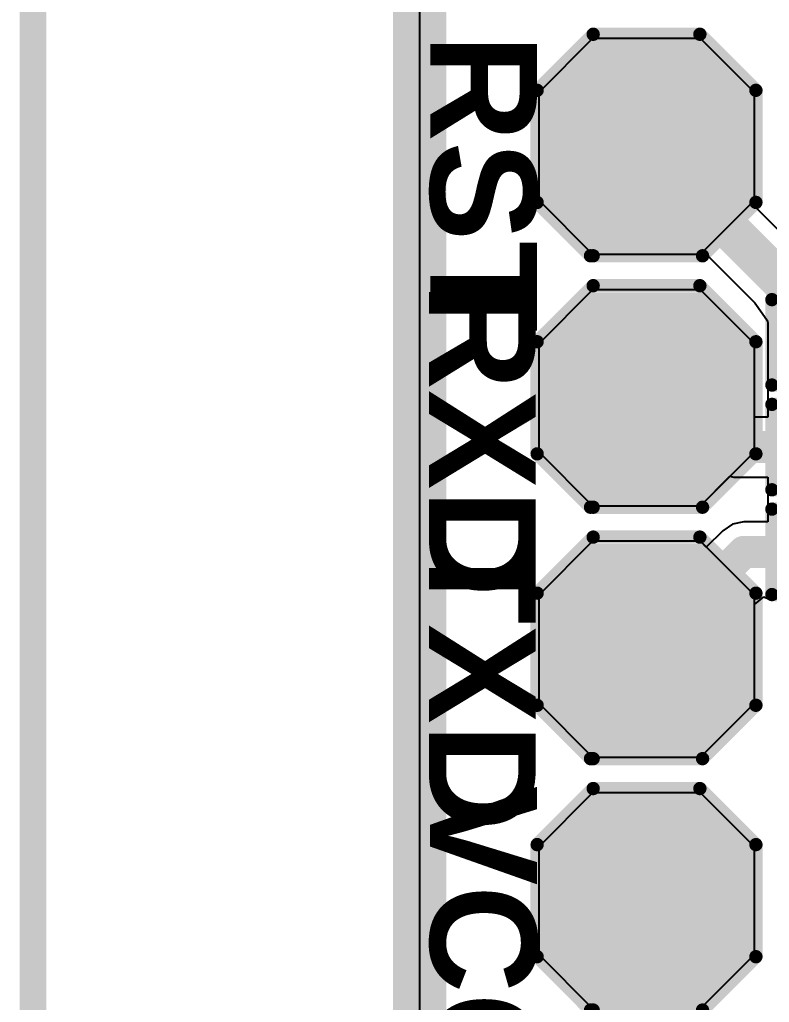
# Model space of a CAD drawing. Header units: inches. Extents: x -4.4 to 45.3, y -0.3 to 53.7.
# Drawn here: x -3.81 to 3.33, y 37.25 to 46.61 of the extents above; entities that cross this region are included whole.
import ezdxf

# ---------------------------------------------------------------- set-up
doc = ezdxf.new("R2010")
doc.units = ezdxf.units.IN
for name, color, linetype in [('Board Outline', 76, 'Continuous'), ('Bottom Layer', 5, 'Continuous'), ('Bottom Overlay', 54, 'Continuous'), ('Bottom Paste', 16, 'Continuous'), ('Bottom Solder', 6, 'Continuous'), ('Dimension', 6, 'Continuous'), ('Multi-Layer', 9, 'Continuous'), ('Pad Holes', 156, 'Continuous'), ('Signal_1', 16, 'Continuous'), ('Signal_2', 76, 'Continuous'), ('Top Layer', 1, 'Continuous'), ('Top Overlay', 2, 'Continuous'), ('Top Solder', 216, 'Continuous')]:
    doc.layers.add(name, color=color, linetype=linetype)
doc.styles.add('Arial_Bold', font='', dxfattribs={"height": 0.2})
doc.styles.get('Arial_Bold').set_extended_font_data('Arial', bold=True)

# ---------------------------------------------------------------- blocks, each defined once
blk = doc.blocks.new('T____P______TH_1_8___H_________0_92___9')
at = {"layer": 'Bottom Layer'}
blk.add_hatch(color=5, dxfattribs=at).paths.add_polyline_path([(0.449999735, 0.8999994699999999), (-0.449999735, 0.8999994699999999), (-0.8999994699999999, 0.449999735), (-0.8999994699999999, -0.449999735), (-0.449999735, -0.8999994699999999), (0.449999735, -0.8999994699999999), (0.8999994699999999, -0.449999735), (0.8999994699999999, 0.449999735)])
at = {"layer": 'Bottom Solder'}
blk.add_hatch(color=6, dxfattribs=at).paths.add_polyline_path([(0.500799735, 1.00159947), (-0.500799735, 1.00159947), (-1.00159947, 0.500799735), (-1.00159947, -0.500799735), (-0.500799735, -1.00159947), (0.500799735, -1.00159947), (1.00159947, -0.500799735), (1.00159947, 0.500799735)])
at = {"layer": 'Multi-Layer'}
blk.add_hatch(color=9, dxfattribs=at).paths.add_polyline_path([(0.449999735, 0.8999994699999999), (-0.449999735, 0.8999994699999999), (-0.8999994699999999, 0.449999735), (-0.8999994699999999, -0.449999735), (-0.449999735, -0.8999994699999999), (0.449999735, -0.8999994699999999), (0.8999994699999999, -0.449999735), (0.8999994699999999, 0.449999735)])
at = {"layer": 'Pad Holes'}
h = blk.add_hatch(color=7, dxfattribs=at)
edge = h.paths.add_edge_path()
edge.add_arc((0, 0), 0.4599990799999999, 0, 360)
at = {"layer": 'Signal_1'}
blk.add_hatch(color=16, dxfattribs=at).paths.add_polyline_path([(0.449999735, 0.8999994699999999), (-0.449999735, 0.8999994699999999), (-0.8999994699999999, 0.449999735), (-0.8999994699999999, -0.449999735), (-0.449999735, -0.8999994699999999), (0.449999735, -0.8999994699999999), (0.8999994699999999, -0.449999735), (0.8999994699999999, 0.449999735)])
at = {"layer": 'Signal_2'}
blk.add_hatch(color=76, dxfattribs=at).paths.add_polyline_path([(0.449999735, 0.8999994699999999), (-0.449999735, 0.8999994699999999), (-0.8999994699999999, 0.449999735), (-0.8999994699999999, -0.449999735), (-0.449999735, -0.8999994699999999), (0.449999735, -0.8999994699999999), (0.8999994699999999, -0.449999735), (0.8999994699999999, 0.449999735)])
at = {"layer": 'Top Layer'}
blk.add_hatch(color=1, dxfattribs=at).paths.add_polyline_path([(0.449999735, 0.8999994699999999), (-0.449999735, 0.8999994699999999), (-0.8999994699999999, 0.449999735), (-0.8999994699999999, -0.449999735), (-0.449999735, -0.8999994699999999), (0.449999735, -0.8999994699999999), (0.8999994699999999, -0.449999735), (0.8999994699999999, 0.449999735)])
at = {"layer": 'Top Solder'}
blk.add_hatch(color=216, dxfattribs=at).paths.add_polyline_path([(0.500799735, 1.00159947), (-0.500799735, 1.00159947), (-1.00159947, 0.500799735), (-1.00159947, -0.500799735), (-0.500799735, -1.00159947), (0.500799735, -1.00159947), (1.00159947, -0.500799735), (1.00159947, 0.500799735)])
at = {"layer": 'Top Overlay'}
for points in [[(-1.0414, 0.5334, 0.127, 0.127, 0), (-0.508, 1.0668, 0.127, 0.127, 0)], [(-0.508, 1.0668, 0.127, 0.127, 0), (0.508, 1.0668, 0.127, 0.127, 0)], [(0.508, 1.0668, 0.127, 0.127, 0), (1.0414, 0.5334, 0.127, 0.127, 0)], [(-1.0414, -0.5334, 0.127, 0.127, 0), (-1.0414, 0.5334, 0.127, 0.127, 0)], [(1.0414, -0.5334, 0.127, 0.127, 0), (1.0414, 0.5334, 0.127, 0.127, 0)], [(-1.0414, -0.5334, 0.127, 0.127, 0), (-0.5334, -1.0414, 0.127, 0.127, 0)], [(0.5334, -1.0414, 0.127, 0.127, 0), (1.0414, -0.5334, 0.127, 0.127, 0)], [(-0.508, -1.0414, 0.127, 0.127, 0), (0.5334, -1.0414, 0.127, 0.127, 0)]]:
    blk.add_lwpolyline(points, format="xyseb", dxfattribs=at)
for points in [[(-0.5397500000000001, 1.0668, 0.0635, 0.0635, 1), (-0.47625, 1.0668, 0.0635, 0.0635, 1)], [(-0.5397500000000001, 1.0668, 0.0635, 0.0635, 1), (-0.47625, 1.0668, 0.0635, 0.0635, 1)], [(0.47625, 1.0668, 0.0635, 0.0635, 1), (0.5397500000000001, 1.0668, 0.0635, 0.0635, 1)], [(0.47625, 1.0668, 0.0635, 0.0635, 1), (0.5397500000000001, 1.0668, 0.0635, 0.0635, 1)], [(-1.07315, 0.5334, 0.0635, 0.0635, 1), (-1.00965, 0.5334, 0.0635, 0.0635, 1)], [(-1.07315, 0.5334, 0.0635, 0.0635, 1), (-1.00965, 0.5334, 0.0635, 0.0635, 1)], [(1.00965, 0.5334, 0.0635, 0.0635, 1), (1.07315, 0.5334, 0.0635, 0.0635, 1)], [(1.00965, 0.5334, 0.0635, 0.0635, 1), (1.07315, 0.5334, 0.0635, 0.0635, 1)], [(-1.07315, -0.5334, 0.0635, 0.0635, 1), (-1.00965, -0.5334, 0.0635, 0.0635, 1)], [(-1.07315, -0.5334, 0.0635, 0.0635, 1), (-1.00965, -0.5334, 0.0635, 0.0635, 1)], [(1.00965, -0.5334, 0.0635, 0.0635, 1), (1.07315, -0.5334, 0.0635, 0.0635, 1)], [(1.00965, -0.5334, 0.0635, 0.0635, 1), (1.07315, -0.5334, 0.0635, 0.0635, 1)], [(-0.5651499999999999, -1.0414, 0.0635, 0.0635, 1), (-0.5016499999999999, -1.0414, 0.0635, 0.0635, 1)], [(-0.5397500000000001, -1.0414, 0.0635, 0.0635, 1), (-0.47625, -1.0414, 0.0635, 0.0635, 1)], [(0.5016499999999999, -1.0414, 0.0635, 0.0635, 1), (0.5651499999999999, -1.0414, 0.0635, 0.0635, 1)], [(0.5016499999999999, -1.0414, 0.0635, 0.0635, 1), (0.5651499999999999, -1.0414, 0.0635, 0.0635, 1)]]:
    blk.add_lwpolyline(points, format="xyseb", close=True, dxfattribs=at)
blk = doc.blocks.new('T____P______TH_1_8___H_________0_92___12')
at = {"layer": 'Bottom Layer'}
blk.add_hatch(color=5, dxfattribs=at).paths.add_polyline_path([(0.449999735, 0.8999994699999999), (-0.449999735, 0.8999994699999999), (-0.8999994699999999, 0.449999735), (-0.8999994699999999, -0.449999735), (-0.449999735, -0.8999994699999999), (0.449999735, -0.8999994699999999), (0.8999994699999999, -0.449999735), (0.8999994699999999, 0.449999735)])
at = {"layer": 'Bottom Solder'}
blk.add_hatch(color=6, dxfattribs=at).paths.add_polyline_path([(0.500799735, 1.00159947), (-0.500799735, 1.00159947), (-1.00159947, 0.500799735), (-1.00159947, -0.500799735), (-0.500799735, -1.00159947), (0.500799735, -1.00159947), (1.00159947, -0.500799735), (1.00159947, 0.500799735)])
at = {"layer": 'Multi-Layer'}
blk.add_hatch(color=9, dxfattribs=at).paths.add_polyline_path([(0.449999735, 0.8999994699999999), (-0.449999735, 0.8999994699999999), (-0.8999994699999999, 0.449999735), (-0.8999994699999999, -0.449999735), (-0.449999735, -0.8999994699999999), (0.449999735, -0.8999994699999999), (0.8999994699999999, -0.449999735), (0.8999994699999999, 0.449999735)])
at = {"layer": 'Pad Holes'}
h = blk.add_hatch(color=7, dxfattribs=at)
edge = h.paths.add_edge_path()
edge.add_arc((0, 0), 0.4599990799999999, 0, 360)
at = {"layer": 'Signal_1'}
blk.add_hatch(color=16, dxfattribs=at).paths.add_polyline_path([(0.449999735, 0.8999994699999999), (-0.449999735, 0.8999994699999999), (-0.8999994699999999, 0.449999735), (-0.8999994699999999, -0.449999735), (-0.449999735, -0.8999994699999999), (0.449999735, -0.8999994699999999), (0.8999994699999999, -0.449999735), (0.8999994699999999, 0.449999735)])
at = {"layer": 'Signal_2'}
blk.add_hatch(color=76, dxfattribs=at).paths.add_polyline_path([(0.449999735, 0.8999994699999999), (-0.449999735, 0.8999994699999999), (-0.8999994699999999, 0.449999735), (-0.8999994699999999, -0.449999735), (-0.449999735, -0.8999994699999999), (0.449999735, -0.8999994699999999), (0.8999994699999999, -0.449999735), (0.8999994699999999, 0.449999735)])
at = {"layer": 'Top Layer'}
blk.add_hatch(color=1, dxfattribs=at).paths.add_polyline_path([(0.449999735, 0.8999994699999999), (-0.449999735, 0.8999994699999999), (-0.8999994699999999, 0.449999735), (-0.8999994699999999, -0.449999735), (-0.449999735, -0.8999994699999999), (0.449999735, -0.8999994699999999), (0.8999994699999999, -0.449999735), (0.8999994699999999, 0.449999735)])
at = {"layer": 'Top Solder'}
blk.add_hatch(color=216, dxfattribs=at).paths.add_polyline_path([(0.500799735, 1.00159947), (-0.500799735, 1.00159947), (-1.00159947, 0.500799735), (-1.00159947, -0.500799735), (-0.500799735, -1.00159947), (0.500799735, -1.00159947), (1.00159947, -0.500799735), (1.00159947, 0.500799735)])
at = {"layer": 'Top Overlay'}
for points in [[(-1.0414, 0.5334, 0.127, 0.127, 0), (-0.508, 1.0668, 0.127, 0.127, 0)], [(-0.508, 1.0668, 0.127, 0.127, 0), (0.508, 1.0668, 0.127, 0.127, 0)], [(0.508, 1.0668, 0.127, 0.127, 0), (1.0414, 0.5334, 0.127, 0.127, 0)], [(-1.0414, -0.5334, 0.127, 0.127, 0), (-1.0414, 0.5334, 0.127, 0.127, 0)], [(1.0414, -0.5334, 0.127, 0.127, 0), (1.0414, 0.5334, 0.127, 0.127, 0)], [(-1.0414, -0.5334, 0.127, 0.127, 0), (-0.5334, -1.0414, 0.127, 0.127, 0)], [(0.5334, -1.0414, 0.127, 0.127, 0), (1.0414, -0.5334, 0.127, 0.127, 0)], [(-0.508, -1.0414, 0.127, 0.127, 0), (0.5334, -1.0414, 0.127, 0.127, 0)]]:
    blk.add_lwpolyline(points, format="xyseb", dxfattribs=at)
for points in [[(-0.5397500000000001, 1.0668, 0.0635, 0.0635, 1), (-0.47625, 1.0668, 0.0635, 0.0635, 1)], [(-0.5397500000000001, 1.0668, 0.0635, 0.0635, 1), (-0.47625, 1.0668, 0.0635, 0.0635, 1)], [(0.47625, 1.0668, 0.0635, 0.0635, 1), (0.5397500000000001, 1.0668, 0.0635, 0.0635, 1)], [(0.47625, 1.0668, 0.0635, 0.0635, 1), (0.5397500000000001, 1.0668, 0.0635, 0.0635, 1)], [(-1.07315, 0.5334, 0.0635, 0.0635, 1), (-1.00965, 0.5334, 0.0635, 0.0635, 1)], [(-1.07315, 0.5334, 0.0635, 0.0635, 1), (-1.00965, 0.5334, 0.0635, 0.0635, 1)], [(1.00965, 0.5334, 0.0635, 0.0635, 1), (1.07315, 0.5334, 0.0635, 0.0635, 1)], [(1.00965, 0.5334, 0.0635, 0.0635, 1), (1.07315, 0.5334, 0.0635, 0.0635, 1)], [(-1.07315, -0.5334, 0.0635, 0.0635, 1), (-1.00965, -0.5334, 0.0635, 0.0635, 1)], [(-1.07315, -0.5334, 0.0635, 0.0635, 1), (-1.00965, -0.5334, 0.0635, 0.0635, 1)], [(1.00965, -0.5334, 0.0635, 0.0635, 1), (1.07315, -0.5334, 0.0635, 0.0635, 1)], [(1.00965, -0.5334, 0.0635, 0.0635, 1), (1.07315, -0.5334, 0.0635, 0.0635, 1)], [(-0.5651499999999999, -1.0414, 0.0635, 0.0635, 1), (-0.5016499999999999, -1.0414, 0.0635, 0.0635, 1)], [(-0.5397500000000001, -1.0414, 0.0635, 0.0635, 1), (-0.47625, -1.0414, 0.0635, 0.0635, 1)], [(0.5016499999999999, -1.0414, 0.0635, 0.0635, 1), (0.5651499999999999, -1.0414, 0.0635, 0.0635, 1)], [(0.5016499999999999, -1.0414, 0.0635, 0.0635, 1), (0.5651499999999999, -1.0414, 0.0635, 0.0635, 1)]]:
    blk.add_lwpolyline(points, format="xyseb", close=True, dxfattribs=at)
blk = doc.blocks.new('T____P______TH_1_8___H_________0_92___13')
at = {"layer": 'Bottom Layer'}
blk.add_hatch(color=5, dxfattribs=at).paths.add_polyline_path([(0.449999735, 0.8999994699999999), (-0.449999735, 0.8999994699999999), (-0.8999994699999999, 0.449999735), (-0.8999994699999999, -0.449999735), (-0.449999735, -0.8999994699999999), (0.449999735, -0.8999994699999999), (0.8999994699999999, -0.449999735), (0.8999994699999999, 0.449999735)])
at = {"layer": 'Bottom Solder'}
blk.add_hatch(color=6, dxfattribs=at).paths.add_polyline_path([(0.500799735, 1.00159947), (-0.500799735, 1.00159947), (-1.00159947, 0.500799735), (-1.00159947, -0.500799735), (-0.500799735, -1.00159947), (0.500799735, -1.00159947), (1.00159947, -0.500799735), (1.00159947, 0.500799735)])
at = {"layer": 'Multi-Layer'}
blk.add_hatch(color=9, dxfattribs=at).paths.add_polyline_path([(0.449999735, 0.8999994699999999), (-0.449999735, 0.8999994699999999), (-0.8999994699999999, 0.449999735), (-0.8999994699999999, -0.449999735), (-0.449999735, -0.8999994699999999), (0.449999735, -0.8999994699999999), (0.8999994699999999, -0.449999735), (0.8999994699999999, 0.449999735)])
at = {"layer": 'Pad Holes'}
h = blk.add_hatch(color=7, dxfattribs=at)
edge = h.paths.add_edge_path()
edge.add_arc((0, 0), 0.4599990799999999, 0, 360)
at = {"layer": 'Signal_1'}
blk.add_hatch(color=16, dxfattribs=at).paths.add_polyline_path([(0.449999735, 0.8999994699999999), (-0.449999735, 0.8999994699999999), (-0.8999994699999999, 0.449999735), (-0.8999994699999999, -0.449999735), (-0.449999735, -0.8999994699999999), (0.449999735, -0.8999994699999999), (0.8999994699999999, -0.449999735), (0.8999994699999999, 0.449999735)])
at = {"layer": 'Signal_2'}
blk.add_hatch(color=76, dxfattribs=at).paths.add_polyline_path([(0.449999735, 0.8999994699999999), (-0.449999735, 0.8999994699999999), (-0.8999994699999999, 0.449999735), (-0.8999994699999999, -0.449999735), (-0.449999735, -0.8999994699999999), (0.449999735, -0.8999994699999999), (0.8999994699999999, -0.449999735), (0.8999994699999999, 0.449999735)])
at = {"layer": 'Top Layer'}
blk.add_hatch(color=1, dxfattribs=at).paths.add_polyline_path([(0.449999735, 0.8999994699999999), (-0.449999735, 0.8999994699999999), (-0.8999994699999999, 0.449999735), (-0.8999994699999999, -0.449999735), (-0.449999735, -0.8999994699999999), (0.449999735, -0.8999994699999999), (0.8999994699999999, -0.449999735), (0.8999994699999999, 0.449999735)])
at = {"layer": 'Top Solder'}
blk.add_hatch(color=216, dxfattribs=at).paths.add_polyline_path([(0.500799735, 1.00159947), (-0.500799735, 1.00159947), (-1.00159947, 0.500799735), (-1.00159947, -0.500799735), (-0.500799735, -1.00159947), (0.500799735, -1.00159947), (1.00159947, -0.500799735), (1.00159947, 0.500799735)])
at = {"layer": 'Top Overlay'}
for points in [[(-1.0414, 0.5334, 0.127, 0.127, 0), (-0.508, 1.0668, 0.127, 0.127, 0)], [(-0.508, 1.0668, 0.127, 0.127, 0), (0.508, 1.0668, 0.127, 0.127, 0)], [(0.508, 1.0668, 0.127, 0.127, 0), (1.0414, 0.5334, 0.127, 0.127, 0)], [(-1.0414, -0.5334, 0.127, 0.127, 0), (-1.0414, 0.5334, 0.127, 0.127, 0)], [(1.0414, -0.5334, 0.127, 0.127, 0), (1.0414, 0.5334, 0.127, 0.127, 0)], [(-1.0414, -0.5334, 0.127, 0.127, 0), (-0.5334, -1.0414, 0.127, 0.127, 0)], [(0.5334, -1.0414, 0.127, 0.127, 0), (1.0414, -0.5334, 0.127, 0.127, 0)], [(-0.508, -1.0414, 0.127, 0.127, 0), (0.5334, -1.0414, 0.127, 0.127, 0)]]:
    blk.add_lwpolyline(points, format="xyseb", dxfattribs=at)
for points in [[(-0.5397500000000001, 1.0668, 0.0635, 0.0635, 1), (-0.47625, 1.0668, 0.0635, 0.0635, 1)], [(-0.5397500000000001, 1.0668, 0.0635, 0.0635, 1), (-0.47625, 1.0668, 0.0635, 0.0635, 1)], [(0.47625, 1.0668, 0.0635, 0.0635, 1), (0.5397500000000001, 1.0668, 0.0635, 0.0635, 1)], [(0.47625, 1.0668, 0.0635, 0.0635, 1), (0.5397500000000001, 1.0668, 0.0635, 0.0635, 1)], [(-1.07315, 0.5334, 0.0635, 0.0635, 1), (-1.00965, 0.5334, 0.0635, 0.0635, 1)], [(-1.07315, 0.5334, 0.0635, 0.0635, 1), (-1.00965, 0.5334, 0.0635, 0.0635, 1)], [(1.00965, 0.5334, 0.0635, 0.0635, 1), (1.07315, 0.5334, 0.0635, 0.0635, 1)], [(1.00965, 0.5334, 0.0635, 0.0635, 1), (1.07315, 0.5334, 0.0635, 0.0635, 1)], [(-1.07315, -0.5334, 0.0635, 0.0635, 1), (-1.00965, -0.5334, 0.0635, 0.0635, 1)], [(-1.07315, -0.5334, 0.0635, 0.0635, 1), (-1.00965, -0.5334, 0.0635, 0.0635, 1)], [(1.00965, -0.5334, 0.0635, 0.0635, 1), (1.07315, -0.5334, 0.0635, 0.0635, 1)], [(1.00965, -0.5334, 0.0635, 0.0635, 1), (1.07315, -0.5334, 0.0635, 0.0635, 1)], [(-0.5651499999999999, -1.0414, 0.0635, 0.0635, 1), (-0.5016499999999999, -1.0414, 0.0635, 0.0635, 1)], [(-0.5397500000000001, -1.0414, 0.0635, 0.0635, 1), (-0.47625, -1.0414, 0.0635, 0.0635, 1)], [(0.5016499999999999, -1.0414, 0.0635, 0.0635, 1), (0.5651499999999999, -1.0414, 0.0635, 0.0635, 1)], [(0.5016499999999999, -1.0414, 0.0635, 0.0635, 1), (0.5651499999999999, -1.0414, 0.0635, 0.0635, 1)]]:
    blk.add_lwpolyline(points, format="xyseb", close=True, dxfattribs=at)
blk = doc.blocks.new('T____P______TH_1_8___H_________0_92___15')
at = {"layer": 'Bottom Layer'}
blk.add_hatch(color=5, dxfattribs=at).paths.add_polyline_path([(0.449999735, 0.8999994699999999), (-0.449999735, 0.8999994699999999), (-0.8999994699999999, 0.449999735), (-0.8999994699999999, -0.449999735), (-0.449999735, -0.8999994699999999), (0.449999735, -0.8999994699999999), (0.8999994699999999, -0.449999735), (0.8999994699999999, 0.449999735)])
at = {"layer": 'Bottom Solder'}
blk.add_hatch(color=6, dxfattribs=at).paths.add_polyline_path([(0.500799735, 1.00159947), (-0.500799735, 1.00159947), (-1.00159947, 0.500799735), (-1.00159947, -0.500799735), (-0.500799735, -1.00159947), (0.500799735, -1.00159947), (1.00159947, -0.500799735), (1.00159947, 0.500799735)])
at = {"layer": 'Multi-Layer'}
blk.add_hatch(color=9, dxfattribs=at).paths.add_polyline_path([(0.449999735, 0.8999994699999999), (-0.449999735, 0.8999994699999999), (-0.8999994699999999, 0.449999735), (-0.8999994699999999, -0.449999735), (-0.449999735, -0.8999994699999999), (0.449999735, -0.8999994699999999), (0.8999994699999999, -0.449999735), (0.8999994699999999, 0.449999735)])
at = {"layer": 'Pad Holes'}
h = blk.add_hatch(color=7, dxfattribs=at)
edge = h.paths.add_edge_path()
edge.add_arc((0, 0), 0.4599990799999999, 0, 360)
at = {"layer": 'Signal_1'}
blk.add_hatch(color=16, dxfattribs=at).paths.add_polyline_path([(0.449999735, 0.8999994699999999), (-0.449999735, 0.8999994699999999), (-0.8999994699999999, 0.449999735), (-0.8999994699999999, -0.449999735), (-0.449999735, -0.8999994699999999), (0.449999735, -0.8999994699999999), (0.8999994699999999, -0.449999735), (0.8999994699999999, 0.449999735)])
at = {"layer": 'Signal_2'}
blk.add_hatch(color=76, dxfattribs=at).paths.add_polyline_path([(0.449999735, 0.8999994699999999), (-0.449999735, 0.8999994699999999), (-0.8999994699999999, 0.449999735), (-0.8999994699999999, -0.449999735), (-0.449999735, -0.8999994699999999), (0.449999735, -0.8999994699999999), (0.8999994699999999, -0.449999735), (0.8999994699999999, 0.449999735)])
at = {"layer": 'Top Layer'}
blk.add_hatch(color=1, dxfattribs=at).paths.add_polyline_path([(0.449999735, 0.8999994699999999), (-0.449999735, 0.8999994699999999), (-0.8999994699999999, 0.449999735), (-0.8999994699999999, -0.449999735), (-0.449999735, -0.8999994699999999), (0.449999735, -0.8999994699999999), (0.8999994699999999, -0.449999735), (0.8999994699999999, 0.449999735)])
at = {"layer": 'Top Solder'}
blk.add_hatch(color=216, dxfattribs=at).paths.add_polyline_path([(0.500799735, 1.00159947), (-0.500799735, 1.00159947), (-1.00159947, 0.500799735), (-1.00159947, -0.500799735), (-0.500799735, -1.00159947), (0.500799735, -1.00159947), (1.00159947, -0.500799735), (1.00159947, 0.500799735)])
at = {"layer": 'Top Overlay'}
for points in [[(-1.0414, 0.5334, 0.127, 0.127, 0), (-0.508, 1.0668, 0.127, 0.127, 0)], [(-0.508, 1.0668, 0.127, 0.127, 0), (0.508, 1.0668, 0.127, 0.127, 0)], [(0.508, 1.0668, 0.127, 0.127, 0), (1.0414, 0.5334, 0.127, 0.127, 0)], [(-1.0414, -0.5334, 0.127, 0.127, 0), (-1.0414, 0.5334, 0.127, 0.127, 0)], [(1.0414, -0.5334, 0.127, 0.127, 0), (1.0414, 0.5334, 0.127, 0.127, 0)], [(-1.0414, -0.5334, 0.127, 0.127, 0), (-0.5334, -1.0414, 0.127, 0.127, 0)], [(0.5334, -1.0414, 0.127, 0.127, 0), (1.0414, -0.5334, 0.127, 0.127, 0)], [(-0.508, -1.0414, 0.127, 0.127, 0), (0.5334, -1.0414, 0.127, 0.127, 0)]]:
    blk.add_lwpolyline(points, format="xyseb", dxfattribs=at)
for points in [[(-0.5397500000000001, 1.0668, 0.0635, 0.0635, 1), (-0.47625, 1.0668, 0.0635, 0.0635, 1)], [(-0.5397500000000001, 1.0668, 0.0635, 0.0635, 1), (-0.47625, 1.0668, 0.0635, 0.0635, 1)], [(0.47625, 1.0668, 0.0635, 0.0635, 1), (0.5397500000000001, 1.0668, 0.0635, 0.0635, 1)], [(0.47625, 1.0668, 0.0635, 0.0635, 1), (0.5397500000000001, 1.0668, 0.0635, 0.0635, 1)], [(-1.07315, 0.5334, 0.0635, 0.0635, 1), (-1.00965, 0.5334, 0.0635, 0.0635, 1)], [(-1.07315, 0.5334, 0.0635, 0.0635, 1), (-1.00965, 0.5334, 0.0635, 0.0635, 1)], [(1.00965, 0.5334, 0.0635, 0.0635, 1), (1.07315, 0.5334, 0.0635, 0.0635, 1)], [(1.00965, 0.5334, 0.0635, 0.0635, 1), (1.07315, 0.5334, 0.0635, 0.0635, 1)], [(-1.07315, -0.5334, 0.0635, 0.0635, 1), (-1.00965, -0.5334, 0.0635, 0.0635, 1)], [(-1.07315, -0.5334, 0.0635, 0.0635, 1), (-1.00965, -0.5334, 0.0635, 0.0635, 1)], [(1.00965, -0.5334, 0.0635, 0.0635, 1), (1.07315, -0.5334, 0.0635, 0.0635, 1)], [(1.00965, -0.5334, 0.0635, 0.0635, 1), (1.07315, -0.5334, 0.0635, 0.0635, 1)], [(-0.5651499999999999, -1.0414, 0.0635, 0.0635, 1), (-0.5016499999999999, -1.0414, 0.0635, 0.0635, 1)], [(-0.5397500000000001, -1.0414, 0.0635, 0.0635, 1), (-0.47625, -1.0414, 0.0635, 0.0635, 1)], [(0.5016499999999999, -1.0414, 0.0635, 0.0635, 1), (0.5651499999999999, -1.0414, 0.0635, 0.0635, 1)], [(0.5016499999999999, -1.0414, 0.0635, 0.0635, 1), (0.5651499999999999, -1.0414, 0.0635, 0.0635, 1)]]:
    blk.add_lwpolyline(points, format="xyseb", close=True, dxfattribs=at)
blk = doc.blocks.new('R___0402_B_42')
at = {"layer": 'Bottom Layer'}
for points in [[(-0.2413, 0.3175), (-0.2412999999999999, -0.3175), (-0.6985, -0.3175), (-0.6985, 0.3175)], [(0.6985, 0.3175), (0.6985, -0.3175), (0.2413, -0.3175), (0.2412999999999999, 0.3175)]]:
    blk.add_hatch(color=5, dxfattribs=at).paths.add_polyline_path(points)
at = {"layer": 'Bottom Paste'}
for points in [[(-0.2413, 0.3175), (-0.2412999999999999, -0.3175), (-0.6985, -0.3175), (-0.6985, 0.3175)], [(0.6985, 0.3175), (0.6985, -0.3175), (0.2413, -0.3175), (0.2412999999999999, 0.3175)]]:
    blk.add_hatch(color=16, dxfattribs=at).paths.add_polyline_path(points)
at = {"layer": 'Bottom Solder'}
for points in [[(-0.18629884, 0.37250116), (-0.1862988399999999, -0.37250116), (-0.75350116, -0.37250116), (-0.75350116, 0.37250116)], [(0.75350116, 0.37250116), (0.75350116, -0.37250116), (0.18629884, -0.37250116), (0.1862988399999999, 0.37250116)]]:
    blk.add_hatch(color=6, dxfattribs=at).paths.add_polyline_path(points)
at = {"layer": 'Bottom Overlay'}
for points in [[(-0.7874, 0.4064, 0.127, 0.127, 0), (-0.7874, -0.4064, 0.127, 0.127, 0)], [(0.7874, 0.4064, 0.127, 0.127, 0), (-0.7874, 0.4064, 0.127, 0.127, 0)], [(0.7874, 0.4064, 0.127, 0.127, 0), (0.7874, -0.4064, 0.127, 0.127, 0)], [(0.8128, 0.4318, 0.0032258, 0.0032258, 0), (-0.8128, 0.4318, 0.0032258, 0.0032258, 0)], [(0.7874, -0.4064, 0.127, 0.127, 0), (-0.7874, -0.4064, 0.127, 0.127, 0)]]:
    blk.add_lwpolyline(points, format="xyseb", dxfattribs=at)
for points in [[(-0.8191499999999999, 0.4064, 0.0635, 0.0635, 1), (-0.7556499999999999, 0.4064, 0.0635, 0.0635, 1)], [(-0.8191499999999999, 0.4064, 0.0635, 0.0635, 1), (-0.7556499999999999, 0.4064, 0.0635, 0.0635, 1)], [(0.7556499999999999, 0.4064, 0.0635, 0.0635, 1), (0.8191499999999999, 0.4064, 0.0635, 0.0635, 1)], [(0.7556499999999999, 0.4064, 0.0635, 0.0635, 1), (0.8191499999999999, 0.4064, 0.0635, 0.0635, 1)], [(-0.81360518, 0.4318, 0.0016129, 0.0016129, 1), (-0.8119948199999999, 0.4318, 0.0016129, 0.0016129, 1)], [(0.8119948199999999, 0.4318, 0.0016129, 0.0016129, 1), (0.81360518, 0.4318, 0.0016129, 0.0016129, 1)], [(-0.8191499999999999, -0.4064, 0.0635, 0.0635, 1), (-0.7556499999999999, -0.4064, 0.0635, 0.0635, 1)], [(-0.8191499999999999, -0.4064, 0.0635, 0.0635, 1), (-0.7556499999999999, -0.4064, 0.0635, 0.0635, 1)], [(0.7556499999999999, -0.4064, 0.0635, 0.0635, 1), (0.8191499999999999, -0.4064, 0.0635, 0.0635, 1)], [(0.7556499999999999, -0.4064, 0.0635, 0.0635, 1), (0.8191499999999999, -0.4064, 0.0635, 0.0635, 1)]]:
    blk.add_lwpolyline(points, format="xyseb", close=True, dxfattribs=at)
blk = doc.blocks.new('R___0402_B_43')
at = {"layer": 'Bottom Layer'}
for points in [[(-0.2413, 0.3175), (-0.2412999999999999, -0.3175), (-0.6985, -0.3175), (-0.6985, 0.3175)], [(0.6985, 0.3175), (0.6985, -0.3175), (0.2413, -0.3175), (0.2412999999999999, 0.3175)]]:
    blk.add_hatch(color=5, dxfattribs=at).paths.add_polyline_path(points)
at = {"layer": 'Bottom Paste'}
for points in [[(-0.2413, 0.3175), (-0.2412999999999999, -0.3175), (-0.6985, -0.3175), (-0.6985, 0.3175)], [(0.6985, 0.3175), (0.6985, -0.3175), (0.2413, -0.3175), (0.2412999999999999, 0.3175)]]:
    blk.add_hatch(color=16, dxfattribs=at).paths.add_polyline_path(points)
at = {"layer": 'Bottom Solder'}
for points in [[(-0.18629884, 0.37250116), (-0.1862988399999999, -0.37250116), (-0.75350116, -0.37250116), (-0.75350116, 0.37250116)], [(0.75350116, 0.37250116), (0.75350116, -0.37250116), (0.18629884, -0.37250116), (0.1862988399999999, 0.37250116)]]:
    blk.add_hatch(color=6, dxfattribs=at).paths.add_polyline_path(points)
at = {"layer": 'Bottom Overlay'}
for points in [[(0.7874, 0.4064, 0.127, 0.127, 0), (-0.7874, 0.4064, 0.127, 0.127, 0)], [(-0.7874, 0.4064, 0.127, 0.127, 0), (-0.7874, -0.4064, 0.127, 0.127, 0)], [(0.7874, 0.4064, 0.127, 0.127, 0), (0.7874, -0.4064, 0.127, 0.127, 0)], [(0.8128, 0.4318, 0.0032258, 0.0032258, 0), (-0.8128, 0.4318, 0.0032258, 0.0032258, 0)], [(0.7874, -0.4064, 0.127, 0.127, 0), (-0.7874, -0.4064, 0.127, 0.127, 0)]]:
    blk.add_lwpolyline(points, format="xyseb", dxfattribs=at)
for points in [[(-0.8191499999999999, 0.4064, 0.0635, 0.0635, 1), (-0.7556499999999999, 0.4064, 0.0635, 0.0635, 1)], [(-0.8191499999999999, 0.4064, 0.0635, 0.0635, 1), (-0.7556499999999999, 0.4064, 0.0635, 0.0635, 1)], [(0.7556499999999999, 0.4064, 0.0635, 0.0635, 1), (0.8191499999999999, 0.4064, 0.0635, 0.0635, 1)], [(0.7556499999999999, 0.4064, 0.0635, 0.0635, 1), (0.8191499999999999, 0.4064, 0.0635, 0.0635, 1)], [(-0.81360518, 0.4318, 0.0016129, 0.0016129, 1), (-0.8119948199999999, 0.4318, 0.0016129, 0.0016129, 1)], [(0.8119948199999999, 0.4318, 0.0016129, 0.0016129, 1), (0.81360518, 0.4318, 0.0016129, 0.0016129, 1)], [(-0.8191499999999999, -0.4064, 0.0635, 0.0635, 1), (-0.7556499999999999, -0.4064, 0.0635, 0.0635, 1)], [(-0.8191499999999999, -0.4064, 0.0635, 0.0635, 1), (-0.7556499999999999, -0.4064, 0.0635, 0.0635, 1)], [(0.7556499999999999, -0.4064, 0.0635, 0.0635, 1), (0.8191499999999999, -0.4064, 0.0635, 0.0635, 1)], [(0.7556499999999999, -0.4064, 0.0635, 0.0635, 1), (0.8191499999999999, -0.4064, 0.0635, 0.0635, 1)]]:
    blk.add_lwpolyline(points, format="xyseb", close=True, dxfattribs=at)
blk = doc.blocks.new('C___0402_B_50')
at = {"layer": 'Bottom Layer'}
for points in [[(-0.2412999999999999, 0.3174999999999999), (-0.2413000000000001, -0.3175), (-0.6985, -0.3174999999999999), (-0.6985, 0.3175)], [(0.6985, 0.3174999999999999), (0.6985, -0.3175), (0.2412999999999999, -0.3174999999999999), (0.2413000000000001, 0.3175)]]:
    blk.add_hatch(color=5, dxfattribs=at).paths.add_polyline_path(points)
at = {"layer": 'Bottom Paste'}
for points in [[(-0.2412999999999999, 0.3174999999999999), (-0.2413000000000001, -0.3175), (-0.6985, -0.3174999999999999), (-0.6985, 0.3175)], [(0.6985, 0.3174999999999999), (0.6985, -0.3175), (0.2412999999999999, -0.3174999999999999), (0.2413000000000001, 0.3175)]]:
    blk.add_hatch(color=16, dxfattribs=at).paths.add_polyline_path(points)
at = {"layer": 'Bottom Solder'}
for points in [[(-0.1813001199999999, 0.3774998799999999), (-0.1813001200000001, -0.3774998800000001), (-0.7584998799999999, -0.3774998799999999), (-0.7584998799999999, 0.3774998800000001)], [(0.7584998799999999, 0.3774998799999999), (0.7584998799999999, -0.3774998800000001), (0.1813001199999999, -0.3774998799999999), (0.1813001200000001, 0.3774998800000001)]]:
    blk.add_hatch(color=6, dxfattribs=at).paths.add_polyline_path(points)
at = {"layer": 'Bottom Overlay'}
for points in [[(-0.7874, 0.4064, 0.127, 0.127, 0), (-0.2794, 0.4064, 0.127, 0.127, 0)], [(-0.7874, -0.4064, 0.127, 0.127, 0), (-0.7874, 0.4064, 0.127, 0.127, 0)], [(0.2794, 0.4064, 0.127, 0.127, 0), (0.7874, 0.4064, 0.127, 0.127, 0)], [(0.7874, -0.4064, 0.127, 0.127, 0), (0.7874, 0.4064, 0.127, 0.127, 0)], [(-0.7874, -0.4064, 0.127, 0.127, 0), (-0.2794, -0.4064, 0.127, 0.127, 0)], [(0.2794, -0.4064, 0.127, 0.127, 0), (0.7874, -0.4064, 0.127, 0.127, 0)]]:
    blk.add_lwpolyline(points, format="xyseb", dxfattribs=at)
for points in [[(-0.8191499999999999, 0.4064, 0.0635, 0.0635, 1), (-0.7556499999999999, 0.4064, 0.0635, 0.0635, 1)], [(-0.8191499999999999, 0.4064, 0.0635, 0.0635, 1), (-0.7556499999999999, 0.4064, 0.0635, 0.0635, 1)], [(-0.31115, 0.4064, 0.0635, 0.0635, 1), (-0.24765, 0.4064, 0.0635, 0.0635, 1)], [(0.24765, 0.4064, 0.0635, 0.0635, 1), (0.31115, 0.4064, 0.0635, 0.0635, 1)], [(0.7556499999999999, 0.4064, 0.0635, 0.0635, 1), (0.8191499999999999, 0.4064, 0.0635, 0.0635, 1)], [(0.7556499999999999, 0.4064, 0.0635, 0.0635, 1), (0.8191499999999999, 0.4064, 0.0635, 0.0635, 1)], [(-0.8191499999999999, -0.4064, 0.0635, 0.0635, 1), (-0.7556499999999999, -0.4064, 0.0635, 0.0635, 1)], [(-0.8191499999999999, -0.4064, 0.0635, 0.0635, 1), (-0.7556499999999999, -0.4064, 0.0635, 0.0635, 1)], [(-0.31115, -0.4064, 0.0635, 0.0635, 1), (-0.24765, -0.4064, 0.0635, 0.0635, 1)], [(0.24765, -0.4064, 0.0635, 0.0635, 1), (0.31115, -0.4064, 0.0635, 0.0635, 1)], [(0.7556499999999999, -0.4064, 0.0635, 0.0635, 1), (0.8191499999999999, -0.4064, 0.0635, 0.0635, 1)], [(0.7556499999999999, -0.4064, 0.0635, 0.0635, 1), (0.8191499999999999, -0.4064, 0.0635, 0.0635, 1)]]:
    blk.add_lwpolyline(points, format="xyseb", close=True, dxfattribs=at)

msp = doc.modelspace()

# ---------------------------------------------------------------- linework, layer by layer
at = {"layer": 'Board Outline'}
msp.add_lwpolyline([(-2.54e-06, 49.93640508, 0.508, 0.508, 0), (0, 0, 0.508, 0.508, 0)], format="xyseb", dxfattribs=at)
at = {"layer": 'Bottom Layer'}
for p, q in [((2.54e-06, 0), (-2.54e-06, 49.85251142)), ((1.6455009, 46.4276694), (1.1320018, 45.9141703)), ((2.6724991, 46.4276694), (1.6455009, 46.4276694)), ((3.185998199999999, 45.9141703), (2.6724991, 46.4276694)), ((1.1320018, 45.9141703), (1.1320018, 44.88717209999999)), ((3.185998199999999, 44.88717209999999), (3.185998199999999, 45.9141703)), ((1.1320018, 44.88717209999999), (1.6455009, 44.373673)), ((3.15815218, 44.85932862), (3.185998199999999, 44.88717209999999)), ((3.55927406, 44.45820673999999), (3.15815218, 44.85932862)), ((1.6455009, 44.373673), (2.6724991, 44.373673)), ((2.6724991, 44.373673), (2.70034258, 44.40151901999999)), ((2.70034258, 44.40151901999999), (3.10146192, 44.00039967999999)), ((1.6455009, 44.0348878), (1.1320018, 43.5213887)), ((2.6724991, 44.0348878), (1.6455009, 44.0348878)), ((3.185998199999999, 43.5213887), (2.6724991, 44.0348878)), ((3.10146192, 44.00039967999999), (3.19125854, 43.91059798)), ((3.19125854, 43.91059798), (3.26122538, 43.81256921999999)), ((3.26122538, 43.81256921999999), (3.3097216, 43.7399938)), ((3.3097216, 43.7399938), (3.31471524, 43.71488844)), ((3.31471524, 43.71488844), (3.31471524, 43.11015253999999)), ((1.1320018, 43.5213887), (1.1320018, 42.49439049999999)), ((3.185998199999999, 42.8235237), (3.185998199999999, 43.5213887)), ((3.31471524, 43.11015253999999), (3.314712699999999, 43.0911)), ((3.314712699999999, 43.0911), (3.314712699999999, 42.98314999999999)), ((3.314712699999999, 42.98314999999999), (3.31471524, 42.96409746)), ((3.31471524, 42.96409746), (3.31471524, 42.8235237)), ((3.31471524, 42.8235237), (3.185998199999999, 42.8235237)), ((1.1320018, 42.49439049999999), (1.6455009, 41.9808914)), ((2.6724991, 41.9808914), (2.95261284, 42.26100513999999)), ((2.95261284, 42.26100513999999), (2.98896278, 42.25377376)), ((2.98896278, 42.25377376), (2.98897548, 42.2537763)), ((2.98897548, 42.2537763), (3.31471524, 42.2537763)), ((3.31471524, 42.2537763), (3.31471524, 42.11320254)), ((3.31471524, 42.11320254), (3.314712699999999, 42.09414999999999)), ((3.314712699999999, 42.09414999999999), (3.314712699999999, 41.9862)), ((1.6455009, 41.9808914), (2.6724991, 41.9808914)), ((3.314712699999999, 41.9862), (3.31471524, 41.96714746)), ((3.31471524, 41.96714746), (3.31471524, 41.8265737)), ((2.9765752, 41.80488972), (2.884154759999999, 41.74313724)), ((3.085592, 41.82657624), (2.9765752, 41.80488972)), ((3.0856047, 41.8265737), (3.085592, 41.82657624)), ((3.31471524, 41.8265737), (3.0856047, 41.8265737)), ((2.88414968, 41.74312962), (2.72781268, 41.58679262)), ((2.884154759999999, 41.74313724), (2.88414968, 41.74312962)), ((1.6455009, 41.6421062), (1.1320018, 41.1286071)), ((2.6724991, 41.6421062), (1.6455009, 41.6421062)), ((2.72781268, 41.58679262), (2.6724991, 41.6421062)), ((1.1320018, 41.1286071), (1.1320018, 40.1016089)), ((3.185998199999999, 41.04008555999999), (3.27443338, 41.11422562)), ((3.27443338, 41.11422562), (3.31471778, 41.09719746)), ((3.31471778, 41.09719746), (3.31471778, 41.0972)), ((3.31471778, 41.0972), (4.02591524, 41.0972)), ((3.185998199999999, 40.1016089), (3.185998199999999, 41.04008555999999)), ((1.1320018, 40.1016089), (1.6455009, 39.5881098)), ((2.6724991, 39.5881098), (3.185998199999999, 40.1016089)), ((1.6455009, 39.5881098), (2.6724991, 39.5881098)), ((1.6455009, 39.2493246), (1.1320018, 38.7358255)), ((2.6724991, 39.2493246), (1.6455009, 39.2493246)), ((3.185998199999999, 38.7358255), (2.6724991, 39.2493246)), ((1.1320018, 38.7358255), (1.1320018, 37.7088273)), ((3.185998199999999, 37.7088273), (3.185998199999999, 38.7358255)), ((1.1320018, 37.7088273), (1.6455009, 37.1953282)), ((2.6724991, 37.1953282), (3.185998199999999, 37.7088273))]:
    msp.add_line(p, q, dxfattribs=at)
for points in [[(2.159, 45.4006712, 0.3809999999999999, 0.3809999999999999, 0), (3.42017096, 44.13950024, 0.3809999999999999, 0.3809999999999999, 0)], [(3.42017096, 44.13949769999999, 0.3809999999999999, 0.3809999999999999, -0.198912367379658), (3.67031524, 43.5356, 0.3809999999999999, 0.3809999999999999, 0)], [(2.159, 43.0078896, 0.3048, 0.3048, 0), (2.51972318, 43.0078896, 0.3048, 0.3048, 0)], [(2.51972318, 43.0078896, 0.3048, 0.3048, 0), (2.98896278, 42.53865, 0.3048, 0.3048, 0)], [(2.98896278, 42.53865, 0.3048, 0.3048, 0), (3.67031524, 42.53865, 0.3048, 0.3048, 0)], [(2.159, 40.615108, 0.3048, 0.3048, 0), (3.085592, 41.5417, 0.3048, 0.3048, 0)], [(3.085592, 41.5417, 0.3048, 0.3048, 0), (3.67031524, 41.5417, 0.3048, 0.3048, 0)], [(2.159, 40.615108, 0.254, 0.254, 0), (2.15900254, 40.615108, 0.254, 0.254, 0)]]:
    msp.add_lwpolyline(points, format="xyseb", dxfattribs=at)
for points in [[(2.06375, 45.4006712, 0.1905, 0.1905, 1), (2.25425, 45.4006712, 0.1905, 0.1905, 1)], [(3.32492096, 44.13950024, 0.1905, 0.1905, 1), (3.51542096, 44.13950024, 0.1905, 0.1905, 1)], [(3.32492096, 44.13949769999999, 0.1905, 0.1905, 1), (3.51542096, 44.13949769999999, 0.1905, 0.1905, 1)], [(2.0828, 43.0078896, 0.1524, 0.1524, 1), (2.2352, 43.0078896, 0.1524, 0.1524, 1)], [(2.44352318, 43.0078896, 0.1524, 0.1524, 1), (2.59592318, 43.0078896, 0.1524, 0.1524, 1)], [(2.44352318, 43.0078896, 0.1524, 0.1524, 1), (2.59592318, 43.0078896, 0.1524, 0.1524, 1)], [(2.91276278, 42.53865, 0.1524, 0.1524, 1), (3.06516278, 42.53865, 0.1524, 0.1524, 1)], [(2.91276278, 42.53865, 0.1524, 0.1524, 1), (3.06516278, 42.53865, 0.1524, 0.1524, 1)], [(3.009392, 41.5417, 0.1524, 0.1524, 1), (3.161792, 41.5417, 0.1524, 0.1524, 1)], [(3.009392, 41.5417, 0.1524, 0.1524, 1), (3.161792, 41.5417, 0.1524, 0.1524, 1)], [(2.0828, 40.615108, 0.1524, 0.1524, 1), (2.2352, 40.615108, 0.1524, 0.1524, 1)], [(2.0955, 40.615108, 0.127, 0.127, 1), (2.2225, 40.615108, 0.127, 0.127, 1)], [(2.09550254, 40.615108, 0.127, 0.127, 1), (2.22250254, 40.615108, 0.127, 0.127, 1)]]:
    msp.add_lwpolyline(points, format="xyseb", close=True, dxfattribs=at)
at = {"layer": 'Dimension'}
for points in [[(0, 0.508, 0.254, 0.254, 0), (0, 53.28919999999999, 0.254, 0.254, 0)], [(-3.682999999999999, 31.82398512, 0.254, 0.254, 0), (-3.682999999999999, 49.93640508, 0.254, 0.254, 0)]]:
    msp.add_lwpolyline(points, format="xyseb", dxfattribs=at)
at = {"layer": 'Signal_1'}
for p, q in [((2.54e-06, 0), (-2.54e-06, 49.85251142)), ((1.6455009, 46.4276694), (1.1320018, 45.9141703)), ((2.6724991, 46.4276694), (1.6455009, 46.4276694)), ((3.185998199999999, 45.9141703), (2.6724991, 46.4276694)), ((1.1320018, 45.9141703), (1.1320018, 44.88717209999999)), ((3.185998199999999, 44.88717209999999), (3.185998199999999, 45.9141703)), ((1.1320018, 44.88717209999999), (1.6455009, 44.373673)), ((2.6724991, 44.373673), (3.185998199999999, 44.88717209999999)), ((1.6455009, 44.373673), (2.6724991, 44.373673)), ((1.6455009, 44.0348878), (1.1320018, 43.5213887)), ((2.6724991, 44.0348878), (1.6455009, 44.0348878)), ((3.185998199999999, 43.5213887), (2.6724991, 44.0348878)), ((1.1320018, 43.5213887), (1.1320018, 42.49439049999999)), ((3.185998199999999, 42.49439049999999), (3.185998199999999, 43.5213887)), ((1.1320018, 42.49439049999999), (1.6455009, 41.9808914)), ((2.6724991, 41.9808914), (3.185998199999999, 42.49439049999999)), ((1.6455009, 41.9808914), (2.6724991, 41.9808914)), ((1.6455009, 41.6421062), (1.1320018, 41.1286071)), ((2.6724991, 41.6421062), (1.6455009, 41.6421062)), ((3.185998199999999, 41.1286071), (2.6724991, 41.6421062)), ((1.1320018, 41.1286071), (1.1320018, 40.1016089)), ((3.185998199999999, 40.1016089), (3.185998199999999, 41.1286071)), ((1.1320018, 40.1016089), (1.6455009, 39.5881098)), ((2.6724991, 39.5881098), (3.185998199999999, 40.1016089)), ((1.6455009, 39.5881098), (2.6724991, 39.5881098))]:
    msp.add_line(p, q, dxfattribs=at)
at = {"layer": 'Signal_2'}
for p, q in [((2.54e-06, 0), (-2.54e-06, 49.85251142)), ((1.6455009, 46.4276694), (1.1320018, 45.9141703)), ((2.6724991, 46.4276694), (1.6455009, 46.4276694)), ((3.185998199999999, 45.9141703), (2.6724991, 46.4276694)), ((1.1320018, 45.9141703), (1.1320018, 44.88717209999999)), ((3.185998199999999, 44.88717209999999), (3.185998199999999, 45.9141703)), ((1.1320018, 44.88717209999999), (1.6455009, 44.373673)), ((2.6724991, 44.373673), (3.185998199999999, 44.88717209999999)), ((1.6455009, 44.373673), (2.6724991, 44.373673)), ((1.6455009, 44.0348878), (1.1320018, 43.5213887)), ((2.6724991, 44.0348878), (1.6455009, 44.0348878)), ((3.185998199999999, 43.5213887), (2.6724991, 44.0348878)), ((1.1320018, 43.5213887), (1.1320018, 42.49439049999999)), ((3.185998199999999, 42.49439049999999), (3.185998199999999, 43.5213887)), ((1.1320018, 42.49439049999999), (1.6455009, 41.9808914)), ((2.6724991, 41.9808914), (3.185998199999999, 42.49439049999999)), ((1.6455009, 41.9808914), (2.6724991, 41.9808914)), ((1.6455009, 41.6421062), (1.1320018, 41.1286071)), ((2.6724991, 41.6421062), (1.6455009, 41.6421062)), ((3.185998199999999, 41.1286071), (2.6724991, 41.6421062)), ((1.1320018, 41.1286071), (1.1320018, 40.1016089)), ((3.185998199999999, 40.1016089), (3.185998199999999, 41.1286071)), ((1.1320018, 40.1016089), (1.6455009, 39.5881098)), ((2.6724991, 39.5881098), (3.185998199999999, 40.1016089)), ((1.6455009, 39.5881098), (2.6724991, 39.5881098))]:
    msp.add_line(p, q, dxfattribs=at)
at = {"layer": 'Top Layer'}
for p, q in [((2.54e-06, 0), (-2.54e-06, 49.85251142)), ((1.6455009, 46.4276694), (1.1320018, 45.9141703)), ((2.6724991, 46.4276694), (1.6455009, 46.4276694)), ((3.185998199999999, 45.9141703), (2.6724991, 46.4276694)), ((1.1320018, 45.9141703), (1.1320018, 44.88717209999999)), ((3.185998199999999, 44.88717209999999), (3.185998199999999, 45.9141703)), ((1.1320018, 44.88717209999999), (1.6455009, 44.373673)), ((2.6724991, 44.373673), (3.185998199999999, 44.88717209999999)), ((1.6455009, 44.373673), (2.6724991, 44.373673)), ((1.6455009, 44.0348878), (1.1320018, 43.5213887)), ((2.6724991, 44.0348878), (1.6455009, 44.0348878)), ((3.185998199999999, 43.5213887), (2.6724991, 44.0348878)), ((1.1320018, 43.5213887), (1.1320018, 42.49439049999999)), ((3.185998199999999, 42.49439049999999), (3.185998199999999, 43.5213887)), ((1.1320018, 42.49439049999999), (1.6455009, 41.9808914)), ((2.6724991, 41.9808914), (3.185998199999999, 42.49439049999999)), ((1.6455009, 41.9808914), (2.6724991, 41.9808914)), ((1.6455009, 41.6421062), (1.1320018, 41.1286071)), ((2.6724991, 41.6421062), (1.6455009, 41.6421062)), ((3.185998199999999, 41.1286071), (2.6724991, 41.6421062)), ((1.1320018, 41.1286071), (1.1320018, 40.1016089)), ((3.185998199999999, 40.1016089), (3.185998199999999, 41.1286071)), ((1.1320018, 40.1016089), (1.6455009, 39.5881098)), ((2.6724991, 39.5881098), (3.185998199999999, 40.1016089)), ((1.6455009, 39.5881098), (2.6724991, 39.5881098)), ((1.6455009, 39.2493246), (1.1320018, 38.7358255)), ((2.6724991, 39.2493246), (1.6455009, 39.2493246)), ((3.185998199999999, 38.7358255), (2.6724991, 39.2493246)), ((1.1320018, 38.7358255), (1.1320018, 37.7088273)), ((3.185998199999999, 37.7088273), (3.185998199999999, 38.7358255)), ((1.1320018, 37.7088273), (1.6455009, 37.1953282)), ((2.6724991, 37.1953282), (3.185998199999999, 37.7088273))]:
    msp.add_line(p, q, dxfattribs=at)

# ---------------------------------------------------------------- block references
for name, p in [('T____P______TH_1_8___H_________0_92___12', (2.159, 45.4006712)), ('T____P______TH_1_8___H_________0_92___15', (2.159, 43.0078896)), ('C___0402_B_50', (4.14021524, 43.5356)), ('T____P______TH_1_8___H_________0_92___13', (2.159, 40.615108)), ('T____P______TH_1_8___H_________0_92___9', (2.159, 38.22232639999999))]:
    msp.add_blockref(name, p)
at = {"rotation": 180}
for name, p in [('R___0402_B_43', (4.14021524, 42.53865)), ('R___0402_B_42', (4.14021524, 41.5417))]:
    msp.add_blockref(name, p, dxfattribs=at)

# ---------------------------------------------------------------- texts
at = {"layer": 'Top Overlay', "style": 'Arial_Bold'}
for s, p in [('RST', (0.09971277999999999, 46.4705446)), ('RXD', (0.08749538, 44.1085605)), ('TXD', (0.08750045999999999, 41.7207319)), ('VCC', (0.09877805999999999, 39.3150217))]:
    msp.add_text(s, height=1.016, rotation=270, dxfattribs=at).set_placement(p)

doc.saveas('drawing.dxf')
